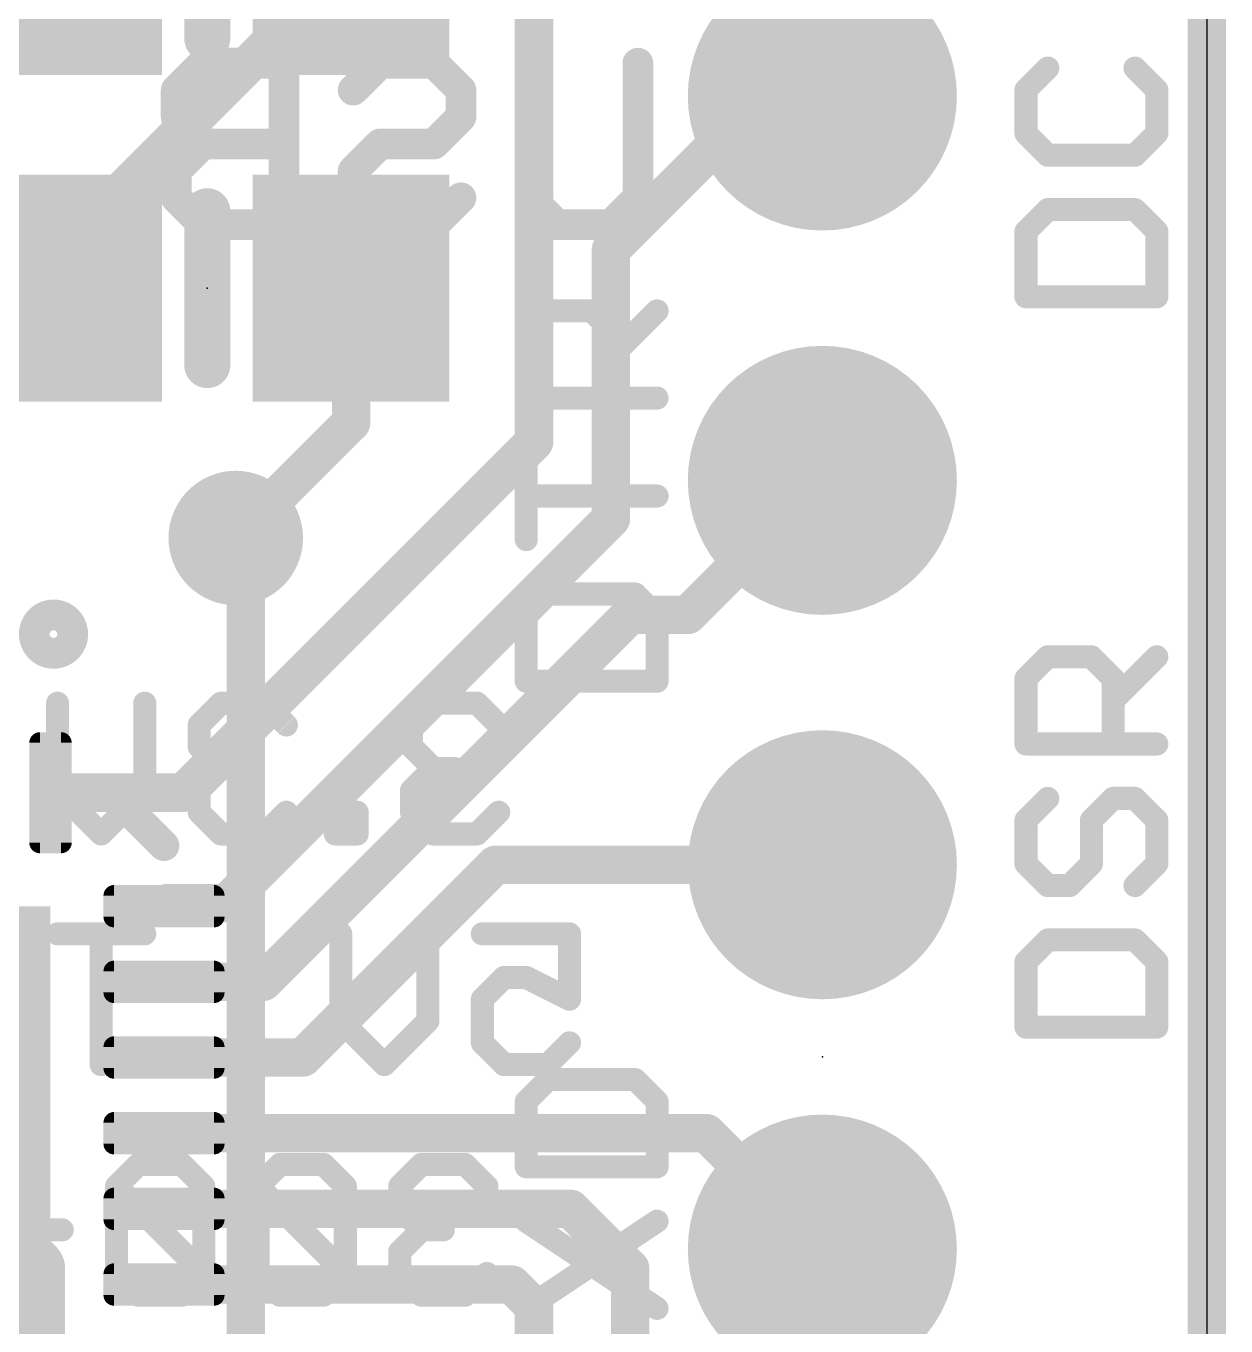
# Model space of a CAD drawing. Extents: x -0.1 to 17.9, y -0.1 to 29.2.
# Drawn here: x 9.98 to 17.91, y 12.19 to 20.78 of the extents above; entities that cross this region are included whole.
import ezdxf

# ---------------------------------------------------------------- set-up
doc = ezdxf.new("R2010")
doc.units = 0
for name, color, linetype in [('1', 12, 'CONTINUOUS'), ('16', 132, 'CONTINUOUS'), ('17', 110, 'CONTINUOUS'), ('18', 110, 'CONTINUOUS'), ('20', 53, 'CONTINUOUS'), ('21', 40, 'CONTINUOUS'), ('22', 253, 'CONTINUOUS'), ('23', 53, 'CONTINUOUS')]:
    doc.layers.add(name, color=color, linetype=linetype)

# ---------------------------------------------------------------- blocks, each defined once
blk = doc.blocks.new('RECT')
blk.add_solid([(-0.5, -0.5), (0.5, -0.5), (-0.5, 0.5), (0.5, 0.5)])
blk = doc.blocks.new('ROUNDP')
at = {"const_width": 0.5}
blk.add_lwpolyline([(0, -0.25, 1), (0, 0.25, 1), (0, -0.25)], format="xyb", dxfattribs=at)
blk = doc.blocks.new('RECT128000X44800R50')
at = {"const_width": 0.07}
blk.add_lwpolyline([(0.365, -0.07), (0.365, 0.07, 0.4142), (0.33, 0.105), (-0.33, 0.105, 0.4142), (-0.365, 0.07), (-0.365, -0.07, 0.4142), (-0.33, -0.105), (0.33, -0.105, 0.4142)], format="xyb", close=True, dxfattribs=at)
blk.add_solid([(-0.3475, -0.0875), (0.3475, -0.0875), (-0.3475, 0.0875), (0.3475, 0.0875)])
blk = doc.blocks.new('ROUNDV')
at = {"const_width": 0.5}
blk.add_lwpolyline([(0, -0.25, 1), (0, 0.25, 1), (0, -0.25)], format="xyb", dxfattribs=at)

msp = doc.modelspace()

# ---------------------------------------------------------------- linework, layer by layer
at = {"layer": '1', "const_width": 0.254}
for points in [[(17.78, 0), (17.78, 27.94)], [(13.335, 18.034), (13.335, 21.463)], [(10.226, 19.309), (12.126, 21.209)], [(13.843, 19.304), (14.859, 20.32)], [(14.859, 20.32), (15.24, 20.32)], [(10.226, 19.05), (10.226, 19.309)], [(13.843, 17.526), (13.843, 19.304)], [(12.126, 19.05), (12.126, 18.161)], [(12.126, 18.161), (11.364, 17.399)], [(11.017, 15.716), (13.335, 18.034)], [(14.351, 16.891), (15.24, 17.78)], [(11.303, 14.986), (13.843, 17.526)], [(11.545, 14.466), (13.97, 16.891)], [(13.97, 16.891), (14.351, 16.891)], [(11.017, 15.716), (10.14, 15.716)], [(11.807, 13.966), (13.081, 15.24)], [(13.081, 15.24), (15.24, 15.24)], [(10.91, 14.986), (10.89, 14.966)], [(11.303, 14.986), (10.91, 14.986)], [(10.89, 14.466), (11.545, 14.466)], [(10.89, 13.966), (11.807, 13.966)], [(10.89, 13.466), (14.474, 13.466)], [(14.474, 13.466), (15.24, 12.7)], [(10.89, 12.966), (13.577, 12.966)], [(13.577, 12.966), (13.97, 12.573)], [(13.97, 12.573), (13.97, 12.065)], [(10.89, 12.466), (13.188, 12.466)], [(13.188, 12.466), (13.335, 12.319)], [(13.335, 12.319), (13.335, 11.811)], [(13.97, 12.065), (15.24, 10.795)]]:
    msp.add_lwpolyline(points, dxfattribs=at)
at = {"layer": '1', "const_width": 0.127}
for points in [[(14.859, 20.3835, 1), (14.859, 20.2565)], [(14.9039, 20.2751, 1), (14.8141, 20.3649)], [(15.24, 20.2565, 1), (15.24, 20.3835)], [(10.2895, 19.309, 1), (10.1625, 19.309)], [(10.1811, 19.3539, 1), (10.2709, 19.2641)], [(13.9065, 19.304, 1), (13.7795, 19.304)], [(13.7981, 19.3489, 1), (13.8879, 19.2591)], [(12.1895, 19.05, 1), (12.0625, 19.05)], [(10.1625, 19.05, 1), (10.2895, 19.05)], [(12.0625, 18.161, 1), (12.1895, 18.161)], [(12.1709, 18.1161, 1), (12.0811, 18.2059)], [(13.3799, 17.9891, 1), (13.2901, 18.0789)], [(13.2715, 18.034, 1), (13.3985, 18.034)], [(15.2849, 17.7351, 1), (15.1951, 17.8249)], [(13.8879, 17.4811, 1), (13.7981, 17.5709)], [(13.7795, 17.526, 1), (13.9065, 17.526)], [(11.3191, 17.4439, 1), (11.4089, 17.3541)], [(13.97, 16.9545, 1), (13.97, 16.8275)], [(14.0149, 16.8461, 1), (13.9251, 16.9359)], [(14.351, 16.8275, 1), (14.351, 16.9545)], [(14.3061, 16.9359, 1), (14.3959, 16.8461)], [(10.14, 15.7795, 1), (10.14, 15.6525)], [(10.9721, 15.7609, 1), (11.0619, 15.6711)], [(11.017, 15.6525, 1), (11.017, 15.7795)], [(13.081, 15.3035, 1), (13.081, 15.1765)], [(13.1259, 15.1951, 1), (13.0361, 15.2849)], [(15.24, 15.1765, 1), (15.24, 15.3035)], [(10.8451, 15.0109, 1), (10.9349, 14.9211)], [(10.91, 15.0495, 1), (10.91, 14.9225)], [(10.9549, 14.9411, 1), (10.8651, 15.0309)], [(11.2581, 15.0309, 1), (11.3479, 14.9411)], [(11.303, 14.9225, 1), (11.303, 15.0495)], [(10.89, 14.5295, 1), (10.89, 14.4025)], [(11.5001, 14.5109, 1), (11.5899, 14.4211)], [(11.545, 14.4025, 1), (11.545, 14.5295)], [(10.89, 14.0295, 1), (10.89, 13.9025)], [(11.807, 13.9025, 1), (11.807, 14.0295)], [(11.7621, 14.0109, 1), (11.8519, 13.9211)], [(10.89, 13.5295, 1), (10.89, 13.4025)], [(14.5189, 13.5109, 1), (14.4291, 13.4211)], [(14.474, 13.4025, 1), (14.474, 13.5295)], [(10.89, 13.0295, 1), (10.89, 12.9025)], [(13.6219, 13.0109, 1), (13.5321, 12.9211)], [(13.577, 12.9025, 1), (13.577, 13.0295)], [(15.1951, 12.6551, 1), (15.2849, 12.7449)], [(14.0335, 12.573, 1), (13.9065, 12.573)], [(13.9251, 12.5281, 1), (14.0149, 12.6179)], [(10.89, 12.5295, 1), (10.89, 12.4025)], [(13.2329, 12.5109, 1), (13.1431, 12.4211)], [(13.188, 12.4025, 1), (13.188, 12.5295)], [(13.3985, 12.319, 1), (13.2715, 12.319)], [(13.2901, 12.2741, 1), (13.3799, 12.3639)]]:
    msp.add_lwpolyline(points, format="xyb", dxfattribs=at)
at = {"layer": '16'}
for points, const_width in [([(17.78, 0), (17.78, 27.94)], 0.254), ([(11.364, 17.399), (11.43, 17.333)], 0.254), ([(11.43, 17.333), (11.43, 10.033)], 0.254), ([(10.033, 12.573), (7.62, 14.986)], 0.4064), ([(15.24, 12.319), (15.24, 12.7)], 0.254), ([(10.033, 11.684), (10.033, 12.573)], 0.4064), ([(13.843, 10.922), (15.24, 12.319)], 0.254)]:
    msp.add_lwpolyline(points, dxfattribs=dict(at, const_width=const_width))
for points, const_width in [([(11.4089, 17.4439, 1), (11.3191, 17.3541)], 0.127), ([(11.4935, 17.333, 1), (11.3665, 17.333)], 0.127), ([(11.3851, 17.2881, 1), (11.4749, 17.3779)], 0.127), ([(15.3035, 12.7, 1), (15.1765, 12.7)], 0.127), ([(10.1346, 12.573, 1), (9.9314, 12.573)], 0.2032), ([(9.9612, 12.5012, 1), (10.1048, 12.6448)], 0.2032), ([(15.1765, 12.319, 1), (15.3035, 12.319)], 0.127), ([(15.2849, 12.2741, 1), (15.1951, 12.3639)], 0.127)]:
    msp.add_lwpolyline(points, format="xyb", dxfattribs=dict(at, const_width=const_width))
at = {"layer": '20'}
msp.add_line((17.78, 26.035), (17.78, 0), dxfattribs=at)
at = {"layer": '21'}
for points, const_width in [([(11.176, 21.717), (11.176, 20.701)], 0.3048), ([(16.7295, 20.5047), (16.5855, 20.3606)], 0.1524), ([(17.4498, 20.3606), (17.3057, 20.5047)], 0.1524), ([(16.5855, 20.3606), (16.5855, 20.0725)], 0.1524), ([(17.4498, 20.0725), (17.4498, 20.3606)], 0.1524), ([(16.5855, 20.0725), (16.7295, 19.9284)], 0.1524), ([(17.3057, 19.9284), (17.4498, 20.0725)], 0.1524), ([(16.7295, 19.9284), (17.3057, 19.9284)], 0.1524), ([(11.176, 18.542), (11.176, 19.558)], 0.3048), ([(16.7295, 19.5691), (16.5855, 19.4251)], 0.1524), ([(17.3057, 19.5691), (16.7295, 19.5691)], 0.1524), ([(17.4498, 19.4251), (17.3057, 19.5691)], 0.1524), ([(16.5855, 19.4251), (16.5855, 18.9929)], 0.1524), ([(17.4498, 18.9929), (17.4498, 19.4251)], 0.1524), ([(16.5855, 18.9929), (17.4498, 18.9929)], 0.1524), ([(13.2835, 18.7561), (13.4275, 18.9002)], 0.1524), ([(13.4275, 18.9002), (13.7156, 18.9002)], 0.1524), ([(13.7156, 18.9002), (13.8597, 18.7561)], 0.1524), ([(13.8597, 18.6121), (14.1478, 18.9002)], 0.1524), ([(13.2835, 18.324), (13.2835, 18.7561)], 0.1524), ([(13.8597, 18.7561), (13.8597, 18.324)], 0.1524), ([(14.1478, 18.324), (13.2835, 18.324)], 0.1524), ([(13.2835, 17.3884), (13.2835, 17.9647)], 0.1524), ([(14.1478, 17.6766), (13.2835, 17.6766)], 0.1524), ([(13.4275, 17.0291), (13.2835, 16.8851)], 0.1524), ([(14.0037, 17.0291), (13.4275, 17.0291)], 0.1524), ([(14.1478, 16.8851), (14.0037, 17.0291)], 0.1524), ([(13.2835, 16.8851), (13.2835, 16.4529)], 0.1524), ([(14.1478, 16.4529), (14.1478, 16.8851)], 0.1524), ([(16.5855, 16.4701), (16.7295, 16.6142)], 0.1524), ([(16.7295, 16.6142), (17.0176, 16.6142)], 0.1524), ([(17.0176, 16.6142), (17.1617, 16.4701)], 0.1524), ([(17.1617, 16.3261), (17.4498, 16.6142)], 0.1524), ([(13.2835, 16.4529), (14.1478, 16.4529)], 0.1524), ([(16.5855, 16.038), (16.5855, 16.4701)], 0.1524), ([(17.1617, 16.4701), (17.1617, 16.038)], 0.1524), ([(17.4498, 16.038), (16.5855, 16.038)], 0.1524), ([(10.89, 15.366), (10.54, 15.716)], 0.2032), ([(16.7295, 15.6787), (16.5855, 15.5346)], 0.1524), ([(17.0176, 15.5346), (17.1617, 15.6787)], 0.1524), ([(17.1617, 15.6787), (17.3057, 15.6787)], 0.1524), ([(17.3057, 15.6787), (17.4498, 15.5346)], 0.1524), ([(16.5855, 15.5346), (16.5855, 15.2465)], 0.1524), ([(17.0176, 15.2465), (17.0176, 15.5346)], 0.1524), ([(17.4498, 15.5346), (17.4498, 15.2465)], 0.1524), ([(16.5855, 15.2465), (16.7295, 15.1024)], 0.1524), ([(16.8736, 15.1024), (17.0176, 15.2465)], 0.1524), ([(17.4498, 15.2465), (17.3057, 15.1024)], 0.1524), ([(16.7295, 15.1024), (16.8736, 15.1024)], 0.1524), ([(16.7295, 14.7431), (16.5855, 14.5991)], 0.1524), ([(17.3057, 14.7431), (16.7295, 14.7431)], 0.1524), ([(17.4498, 14.5991), (17.3057, 14.7431)], 0.1524), ([(16.5855, 14.5991), (16.5855, 14.1669)], 0.1524), ([(17.4498, 14.1669), (17.4498, 14.5991)], 0.1524), ([(16.5855, 14.1669), (17.4498, 14.1669)], 0.1524), ([(13.4275, 13.8202), (13.2835, 13.6761)], 0.1524), ([(14.0037, 13.8202), (13.4275, 13.8202)], 0.1524), ([(14.1478, 13.6761), (14.0037, 13.8202)], 0.1524), ([(13.2835, 13.6761), (13.2835, 13.244)], 0.1524), ([(14.1478, 13.244), (14.1478, 13.6761)], 0.1524), ([(13.2835, 13.244), (14.1478, 13.244)], 0.1524), ([(13.2835, 12.3084), (14.1478, 12.8847)], 0.1524), ([(13.2835, 12.8847), (14.1478, 12.3084)], 0.1524)]:
    msp.add_lwpolyline(points, dxfattribs=dict(at, const_width=const_width))
for points, const_width in [([(11.0998, 20.701, 1), (11.2522, 20.701)], 0.1524), ([(16.7565, 20.4777, 1), (16.7026, 20.5316)], 0.0762), ([(17.3327, 20.5316, 1), (17.2788, 20.4777)], 0.0762), ([(16.5585, 20.3876, 1), (16.6124, 20.3337)], 0.0762), ([(16.6236, 20.3606, 1), (16.5474, 20.3606)], 0.0762), ([(17.4879, 20.3606, 1), (17.4117, 20.3606)], 0.0762), ([(17.4229, 20.3337, 1), (17.4767, 20.3876)], 0.0762), ([(16.6124, 20.0994, 1), (16.5585, 20.0456)], 0.0762), ([(16.5474, 20.0725, 1), (16.6236, 20.0725)], 0.0762), ([(17.4117, 20.0725, 1), (17.4879, 20.0725)], 0.0762), ([(17.4767, 20.0456, 1), (17.4229, 20.0994)], 0.0762), ([(16.7295, 19.9665, 1), (16.7295, 19.8903)], 0.0762), ([(16.7026, 19.9015, 1), (16.7565, 19.9554)], 0.0762), ([(17.2788, 19.9554, 1), (17.3327, 19.9015)], 0.0762), ([(17.3057, 19.8903, 1), (17.3057, 19.9665)], 0.0762), ([(11.2522, 19.558, 1), (11.0998, 19.558)], 0.1524), ([(16.7295, 19.6072, 1), (16.7295, 19.531)], 0.0762), ([(16.7565, 19.5422, 1), (16.7026, 19.5961)], 0.0762), ([(17.3327, 19.5961, 1), (17.2788, 19.5422)], 0.0762), ([(17.3057, 19.531, 1), (17.3057, 19.6072)], 0.0762), ([(16.6236, 19.4251, 1), (16.5474, 19.4251)], 0.0762), ([(17.4879, 19.4251, 1), (17.4117, 19.4251)], 0.0762), ([(16.5585, 19.452, 1), (16.6124, 19.3981)], 0.0762), ([(17.4229, 19.3981, 1), (17.4767, 19.452)], 0.0762), ([(16.5855, 19.031, 1), (16.5855, 18.9548)], 0.0762), ([(16.5474, 18.9929, 1), (16.6236, 18.9929)], 0.0762), ([(17.4117, 18.9929, 1), (17.4879, 18.9929)], 0.0762), ([(17.4498, 18.9548, 1), (17.4498, 19.031)], 0.0762), ([(13.4275, 18.9383, 1), (13.4275, 18.8621)], 0.0762), ([(13.4545, 18.8732, 1), (13.4006, 18.9271)], 0.0762), ([(13.7426, 18.9271, 1), (13.6887, 18.8732)], 0.0762), ([(13.7156, 18.8621, 1), (13.7156, 18.9383)], 0.0762), ([(14.1747, 18.8732, 1), (14.1209, 18.9271)], 0.0762), ([(13.2565, 18.7831, 1), (13.3104, 18.7292)], 0.0762), ([(13.3216, 18.7561, 1), (13.2454, 18.7561)], 0.0762), ([(13.8978, 18.7561, 1), (13.8216, 18.7561)], 0.0762), ([(13.8327, 18.7292, 1), (13.8866, 18.7831)], 0.0762), ([(13.8327, 18.639, 1), (13.8866, 18.5851)], 0.0762), ([(11.0998, 18.542, 1), (11.2522, 18.542)], 0.1524), ([(13.2835, 18.3621, 1), (13.2835, 18.2859)], 0.0762), ([(14.1478, 18.2859, 1), (14.1478, 18.3621)], 0.0762), ([(13.2454, 18.324, 1), (13.3216, 18.324)], 0.0762), ([(13.8216, 18.324, 1), (13.8978, 18.324)], 0.0762), ([(13.3216, 17.9647, 1), (13.2454, 17.9647)], 0.0762), ([(13.2835, 17.7147, 1), (13.2835, 17.6385)], 0.0762), ([(14.1478, 17.6385, 1), (14.1478, 17.7147)], 0.0762), ([(13.2454, 17.3884, 1), (13.3216, 17.3884)], 0.0762), ([(13.4275, 17.0672, 1), (13.4275, 16.991)], 0.0762), ([(13.4545, 17.0022, 1), (13.4006, 17.0561)], 0.0762), ([(14.0307, 17.0561, 1), (13.9768, 17.0022)], 0.0762), ([(14.0037, 16.991, 1), (14.0037, 17.0672)], 0.0762), ([(10.16, 16.637, 1), (10.16, 16.891, 1), (10.16, 16.637)], 0.2032), ([(13.2565, 16.912, 1), (13.3104, 16.8581)], 0.0762), ([(13.3216, 16.8851, 1), (13.2454, 16.8851)], 0.0762), ([(14.1859, 16.8851, 1), (14.1097, 16.8851)], 0.0762), ([(14.1209, 16.8581, 1), (14.1747, 16.912)], 0.0762), ([(16.7295, 16.6523, 1), (16.7295, 16.5761)], 0.0762), ([(16.7565, 16.5872, 1), (16.7026, 16.6411)], 0.0762), ([(17.0446, 16.6411, 1), (16.9907, 16.5872)], 0.0762), ([(17.0176, 16.5761, 1), (17.0176, 16.6523)], 0.0762), ([(17.4767, 16.5872, 1), (17.4229, 16.6411)], 0.0762), ([(13.2835, 16.491, 1), (13.2835, 16.4148)], 0.0762), ([(14.1478, 16.4148, 1), (14.1478, 16.491)], 0.0762), ([(16.5585, 16.4971, 1), (16.6124, 16.4432)], 0.0762), ([(16.6236, 16.4701, 1), (16.5474, 16.4701)], 0.0762), ([(17.1998, 16.4701, 1), (17.1236, 16.4701)], 0.0762), ([(17.1347, 16.4432, 1), (17.1886, 16.4971)], 0.0762), ([(13.2454, 16.4529, 1), (13.3216, 16.4529)], 0.0762), ([(14.1097, 16.4529, 1), (14.1859, 16.4529)], 0.0762), ([(17.1347, 16.353, 1), (17.1886, 16.2991)], 0.0762), ([(16.5855, 16.0761, 1), (16.5855, 15.9999)], 0.0762), ([(16.5474, 16.038, 1), (16.6236, 16.038)], 0.0762), ([(17.1236, 16.038, 1), (17.1998, 16.038)], 0.0762), ([(17.4498, 15.9999, 1), (17.4498, 16.0761)], 0.0762), ([(10.5759, 15.7519, 1), (10.5041, 15.6801)], 0.1016), ([(16.7565, 15.6517, 1), (16.7026, 15.7056)], 0.0762), ([(17.1617, 15.7168, 1), (17.1617, 15.6406)], 0.0762), ([(17.1886, 15.6517, 1), (17.1347, 15.7056)], 0.0762), ([(17.3327, 15.7056, 1), (17.2788, 15.6517)], 0.0762), ([(17.3057, 15.6406, 1), (17.3057, 15.7168)], 0.0762), ([(16.5585, 15.5616, 1), (16.6124, 15.5077)], 0.0762), ([(16.6236, 15.5346, 1), (16.5474, 15.5346)], 0.0762), ([(17.0557, 15.5346, 1), (16.9795, 15.5346)], 0.0762), ([(16.9907, 15.5616, 1), (17.0446, 15.5077)], 0.0762), ([(17.4879, 15.5346, 1), (17.4117, 15.5346)], 0.0762), ([(17.4229, 15.5077, 1), (17.4767, 15.5616)], 0.0762), ([(10.8541, 15.3301, 1), (10.9259, 15.4019)], 0.1016), ([(16.6124, 15.2734, 1), (16.5585, 15.2196)], 0.0762), ([(17.0446, 15.2196, 1), (16.9907, 15.2734)], 0.0762), ([(17.4767, 15.2196, 1), (17.4229, 15.2734)], 0.0762), ([(16.5474, 15.2465, 1), (16.6236, 15.2465)], 0.0762), ([(16.9795, 15.2465, 1), (17.0557, 15.2465)], 0.0762), ([(17.4117, 15.2465, 1), (17.4879, 15.2465)], 0.0762), ([(16.7295, 15.1405, 1), (16.7295, 15.0643)], 0.0762), ([(16.7026, 15.0755, 1), (16.7565, 15.1294)], 0.0762), ([(16.8466, 15.1294, 1), (16.9005, 15.0755)], 0.0762), ([(16.8736, 15.0643, 1), (16.8736, 15.1405)], 0.0762), ([(17.2788, 15.1294, 1), (17.3327, 15.0755)], 0.0762), ([(16.7295, 14.7812, 1), (16.7295, 14.705)], 0.0762), ([(16.7565, 14.7162, 1), (16.7026, 14.7701)], 0.0762), ([(17.3327, 14.7701, 1), (17.2788, 14.7162)], 0.0762), ([(17.3057, 14.705, 1), (17.3057, 14.7812)], 0.0762), ([(16.5585, 14.626, 1), (16.6124, 14.5721)], 0.0762), ([(16.6236, 14.5991, 1), (16.5474, 14.5991)], 0.0762), ([(17.4879, 14.5991, 1), (17.4117, 14.5991)], 0.0762), ([(17.4229, 14.5721, 1), (17.4767, 14.626)], 0.0762), ([(16.5855, 14.205, 1), (16.5855, 14.1288)], 0.0762), ([(16.5474, 14.1669, 1), (16.6236, 14.1669)], 0.0762), ([(17.4117, 14.1669, 1), (17.4879, 14.1669)], 0.0762), ([(17.4498, 14.1288, 1), (17.4498, 14.205)], 0.0762), ([(13.4275, 13.8583, 1), (13.4275, 13.7821)], 0.0762), ([(13.4545, 13.7932, 1), (13.4006, 13.8471)], 0.0762), ([(14.0307, 13.8471, 1), (13.9768, 13.7932)], 0.0762), ([(14.0037, 13.7821, 1), (14.0037, 13.8583)], 0.0762), ([(13.3216, 13.6761, 1), (13.2454, 13.6761)], 0.0762), ([(14.1859, 13.6761, 1), (14.1097, 13.6761)], 0.0762), ([(13.2565, 13.7031, 1), (13.3104, 13.6492)], 0.0762), ([(14.1209, 13.6492, 1), (14.1747, 13.7031)], 0.0762), ([(13.2835, 13.2821, 1), (13.2835, 13.2059)], 0.0762), ([(14.1478, 13.2059, 1), (14.1478, 13.2821)], 0.0762), ([(13.2454, 13.244, 1), (13.3216, 13.244)], 0.0762), ([(14.1097, 13.244, 1), (14.1859, 13.244)], 0.0762), ([(13.3046, 12.9164, 1), (13.2623, 12.853)], 0.0762), ([(14.1689, 12.853, 1), (14.1267, 12.9164)], 0.0762), ([(13.2623, 12.3401, 1), (13.3046, 12.2767)], 0.0762), ([(14.1267, 12.2767, 1), (14.1689, 12.3401)], 0.0762)]:
    msp.add_lwpolyline(points, format="xyb", dxfattribs=dict(at, const_width=const_width))
at = {"layer": '22'}
for points, const_width in [([(11.1485, 20.5368), (10.9705, 20.3589)], 0.2032), ([(11.6824, 20.5368), (11.1485, 20.5368)], 0.2032), ([(11.6824, 19.4691), (11.6824, 20.5368)], 0.2032), ([(12.1399, 20.3589), (12.3179, 20.5368)], 0.2032), ([(12.3179, 20.5368), (12.6738, 20.5368)], 0.2032), ([(12.6738, 20.5368), (12.8518, 20.3589)], 0.2032), ([(13.3093, 19.6471), (13.3093, 20.5368)], 0.2032), ([(14.0211, 20.5368), (14.0211, 19.6471)], 0.2032), ([(10.9705, 20.3589), (10.9705, 20.1809)], 0.2032), ([(12.8518, 20.3589), (12.8518, 20.1809)], 0.2032), ([(10.9705, 20.1809), (11.1485, 20.003)], 0.2032), ([(12.8518, 20.1809), (12.6738, 20.003)], 0.2032), ([(11.1485, 20.003), (10.9705, 19.825)], 0.2032), ([(11.6824, 20.003), (11.1485, 20.003)], 0.2032), ([(12.3179, 20.003), (12.1399, 19.825)], 0.2032), ([(12.6738, 20.003), (12.3179, 20.003)], 0.2032), ([(10.9705, 19.825), (10.9705, 19.6471)], 0.2032), ([(12.1399, 19.825), (12.1399, 19.6471)], 0.2032), ([(10.9705, 19.6471), (11.1485, 19.4691)], 0.2032), ([(12.1399, 19.6471), (12.3179, 19.4691)], 0.2032), ([(12.6738, 19.4691), (12.8518, 19.6471)], 0.2032), ([(13.4873, 19.4691), (13.3093, 19.6471)], 0.2032), ([(14.0211, 19.6471), (13.8432, 19.4691)], 0.2032), ([(11.1485, 19.4691), (11.6824, 19.4691)], 0.2032), ([(12.3179, 19.4691), (12.6738, 19.4691)], 0.2032), ([(13.8432, 19.4691), (13.4873, 19.4691)], 0.2032), ([(10.1866, 15.7313), (10.1866, 16.3075)], 0.1524), ([(10.7628, 16.3075), (10.7628, 15.7313)], 0.1524), ([(11.2662, 16.3075), (11.1221, 16.1635)], 0.1524), ([(11.5543, 16.3075), (11.2662, 16.3075)], 0.1524), ([(11.6983, 16.1635), (11.5543, 16.3075)], 0.1524), ([(12.6694, 16.3075), (12.5254, 16.1635)], 0.1524), ([(12.9575, 16.3075), (12.6694, 16.3075)], 0.1524), ([(13.1016, 16.1635), (12.9575, 16.3075)], 0.1524), ([(11.1221, 16.1635), (11.1221, 16.0194)], 0.1524), ([(12.5254, 16.1635), (12.5254, 16.0194)], 0.1524), ([(11.1221, 16.0194), (11.2662, 15.8754)], 0.1524), ([(12.5254, 16.0194), (12.6694, 15.8754)], 0.1524), ([(11.2662, 15.8754), (11.1221, 15.7313)], 0.1524), ([(11.2662, 15.8754), (11.4102, 15.8754)], 0.1524), ([(12.6694, 15.8754), (12.5254, 15.7313)], 0.1524), ([(12.6694, 15.8754), (12.8135, 15.8754)], 0.1524), ([(10.4747, 15.4432), (10.1866, 15.7313)], 0.1524), ([(10.7628, 15.7313), (10.4747, 15.4432)], 0.1524), ([(11.1221, 15.7313), (11.1221, 15.5873)], 0.1524), ([(12.5254, 15.7313), (12.5254, 15.5873)], 0.1524), ([(11.1221, 15.5873), (11.2662, 15.4432)], 0.1524), ([(11.5543, 15.4432), (11.6983, 15.5873)], 0.1524), ([(12.1661, 15.5873), (12.022, 15.5873)], 0.1524), ([(12.022, 15.5873), (12.022, 15.4432)], 0.1524), ([(12.1661, 15.4432), (12.1661, 15.5873)], 0.1524), ([(12.5254, 15.5873), (12.6694, 15.4432)], 0.1524), ([(12.9575, 15.4432), (13.1016, 15.5873)], 0.1524), ([(11.2662, 15.4432), (11.5543, 15.4432)], 0.1524), ([(12.022, 15.4432), (12.1661, 15.4432)], 0.1524), ([(12.6694, 15.4432), (12.9575, 15.4432)], 0.1524), ([(10.7628, 14.7835), (10.1866, 14.7835)], 0.1524), ([(10.4747, 13.9192), (10.4747, 14.7835)], 0.1524), ([(12.0576, 14.2073), (12.0576, 14.7835)], 0.1524), ([(12.6338, 14.7835), (12.6338, 14.2073)], 0.1524), ([(12.9931, 14.7835), (13.5694, 14.7835)], 0.1524), ([(13.5694, 14.7835), (13.5694, 14.3514)], 0.1524), ([(13.1372, 14.4954), (12.9931, 14.3514)], 0.1524), ([(13.2812, 14.4954), (13.1372, 14.4954)], 0.1524), ([(13.5694, 14.3514), (13.2812, 14.4954)], 0.1524), ([(12.9931, 14.3514), (12.9931, 14.0633)], 0.1524), ([(12.3457, 13.9192), (12.0576, 14.2073)], 0.1524), ([(12.6338, 14.2073), (12.3457, 13.9192)], 0.1524), ([(12.9931, 14.0633), (13.1372, 13.9192)], 0.1524), ([(13.4253, 13.9192), (13.5694, 14.0633)], 0.1524), ([(13.1372, 13.9192), (13.4253, 13.9192)], 0.1524), ([(10.7204, 13.2595), (10.5764, 13.1155)], 0.1524), ([(11.0085, 13.2595), (10.7204, 13.2595)], 0.1524), ([(11.1526, 13.1155), (11.0085, 13.2595)], 0.1524), ([(11.656, 13.2595), (11.5119, 13.1155)], 0.1524), ([(11.9441, 13.2595), (11.656, 13.2595)], 0.1524), ([(12.0881, 13.1155), (11.9441, 13.2595)], 0.1524), ([(12.5915, 13.2595), (12.4474, 13.1155)], 0.1524), ([(12.8796, 13.2595), (12.5915, 13.2595)], 0.1524), ([(13.0236, 13.1155), (12.8796, 13.2595)], 0.1524), ([(10.5764, 13.1155), (10.5764, 12.5393)], 0.1524), ([(11.1526, 12.5393), (10.5764, 13.1155)], 0.1524), ([(11.1526, 12.5393), (11.1526, 13.1155)], 0.1524), ([(11.5119, 13.1155), (11.5119, 12.5393)], 0.1524), ([(12.0881, 12.5393), (11.5119, 13.1155)], 0.1524), ([(12.0881, 12.5393), (12.0881, 13.1155)], 0.1524), ([(12.4474, 13.1155), (12.4474, 12.9714)], 0.1524), ([(12.4474, 12.9714), (12.5915, 12.8274)], 0.1524), ([(10.2171, 12.8274), (9.6409, 12.8274)], 0.1524), ([(12.5915, 12.8274), (12.4474, 12.6833)], 0.1524), ([(12.5915, 12.8274), (12.7355, 12.8274)], 0.1524), ([(12.4474, 12.6833), (12.4474, 12.5393)], 0.1524), ([(10.5764, 12.5393), (10.7204, 12.3952)], 0.1524), ([(11.0085, 12.3952), (11.1526, 12.5393)], 0.1524), ([(11.5119, 12.5393), (11.656, 12.3952)], 0.1524), ([(11.9441, 12.3952), (12.0881, 12.5393)], 0.1524), ([(12.4474, 12.5393), (12.5915, 12.3952)], 0.1524), ([(12.8796, 12.3952), (13.0236, 12.5393)], 0.1524), ([(10.7204, 12.3952), (11.0085, 12.3952)], 0.1524), ([(11.656, 12.3952), (11.9441, 12.3952)], 0.1524), ([(12.5915, 12.3952), (12.8796, 12.3952)], 0.1524)]:
    msp.add_lwpolyline(points, dxfattribs=dict(at, const_width=const_width))
for points, const_width in [([(11.1485, 20.5876, 1), (11.1485, 20.486)], 0.1016), ([(11.1844, 20.5009, 1), (11.1126, 20.5727)], 0.1016), ([(11.7332, 20.5368, 1), (11.6316, 20.5368)], 0.1016), ([(11.6824, 20.486, 1), (11.6824, 20.5876)], 0.1016), ([(12.3179, 20.5876, 1), (12.3179, 20.486)], 0.1016), ([(12.3538, 20.5009, 1), (12.282, 20.5727)], 0.1016), ([(12.7097, 20.5727, 1), (12.6379, 20.5009)], 0.1016), ([(12.6738, 20.486, 1), (12.6738, 20.5876)], 0.1016), ([(13.3601, 20.5368, 1), (13.2585, 20.5368)], 0.1016), ([(14.0719, 20.5368, 1), (13.9703, 20.5368)], 0.1016), ([(11.0213, 20.3589, 1), (10.9197, 20.3589)], 0.1016), ([(10.9346, 20.3948, 1), (11.0065, 20.3229)], 0.1016), ([(12.104, 20.3948, 1), (12.1759, 20.3229)], 0.1016), ([(12.9026, 20.3589, 1), (12.801, 20.3589)], 0.1016), ([(12.8158, 20.3229, 1), (12.8877, 20.3948)], 0.1016), ([(11.0065, 20.2168, 1), (10.9346, 20.145)], 0.1016), ([(12.8877, 20.145, 1), (12.8158, 20.2168)], 0.1016), ([(10.9197, 20.1809, 1), (11.0213, 20.1809)], 0.1016), ([(12.801, 20.1809, 1), (12.9026, 20.1809)], 0.1016), ([(11.1485, 20.0538, 1), (11.1485, 19.9522)], 0.1016), ([(11.1844, 19.967, 1), (11.1126, 20.0389)], 0.1016), ([(11.6824, 19.9522, 1), (11.6824, 20.0538)], 0.1016), ([(12.3179, 20.0538, 1), (12.3179, 19.9522)], 0.1016), ([(12.3538, 19.967, 1), (12.282, 20.0389)], 0.1016), ([(12.6738, 19.9522, 1), (12.6738, 20.0538)], 0.1016), ([(11.1126, 19.967, 1), (11.1844, 20.0389)], 0.1016), ([(12.6379, 20.0389, 1), (12.7097, 19.967)], 0.1016), ([(11.0213, 19.825, 1), (10.9197, 19.825)], 0.1016), ([(10.9346, 19.8609, 1), (11.0065, 19.7891)], 0.1016), ([(12.1907, 19.825, 1), (12.0891, 19.825)], 0.1016), ([(12.104, 19.8609, 1), (12.1759, 19.7891)], 0.1016), ([(11.0065, 19.683, 1), (10.9346, 19.6111)], 0.1016), ([(10.9197, 19.6471, 1), (11.0213, 19.6471)], 0.1016), ([(12.1759, 19.683, 1), (12.104, 19.6111)], 0.1016), ([(12.0891, 19.6471, 1), (12.1907, 19.6471)], 0.1016), ([(12.8877, 19.6111, 1), (12.8158, 19.683)], 0.1016), ([(13.3453, 19.683, 1), (13.2734, 19.6111)], 0.1016), ([(13.2585, 19.6471, 1), (13.3601, 19.6471)], 0.1016), ([(13.9703, 19.6471, 1), (14.0719, 19.6471)], 0.1016), ([(14.0571, 19.6111, 1), (13.9852, 19.683)], 0.1016), ([(11.1485, 19.5199, 1), (11.1485, 19.4183)], 0.1016), ([(11.1126, 19.4332, 1), (11.1844, 19.505)], 0.1016), ([(11.6316, 19.4691, 1), (11.7332, 19.4691)], 0.1016), ([(11.6824, 19.4183, 1), (11.6824, 19.5199)], 0.1016), ([(12.3179, 19.5199, 1), (12.3179, 19.4183)], 0.1016), ([(12.282, 19.4332, 1), (12.3538, 19.505)], 0.1016), ([(12.6379, 19.505, 1), (12.7097, 19.4332)], 0.1016), ([(12.6738, 19.4183, 1), (12.6738, 19.5199)], 0.1016), ([(13.4873, 19.5199, 1), (13.4873, 19.4183)], 0.1016), ([(13.4514, 19.4332, 1), (13.5232, 19.505)], 0.1016), ([(13.8073, 19.505, 1), (13.8791, 19.4332)], 0.1016), ([(13.8432, 19.4183, 1), (13.8432, 19.5199)], 0.1016), ([(10.2247, 16.3075, 1), (10.1485, 16.3075)], 0.0762), ([(10.8009, 16.3075, 1), (10.7247, 16.3075)], 0.0762), ([(11.2662, 16.3456, 1), (11.2662, 16.2694)], 0.0762), ([(11.2931, 16.2806, 1), (11.2392, 16.3345)], 0.0762), ([(11.5812, 16.3345, 1), (11.5273, 16.2806)], 0.0762), ([(11.5543, 16.2694, 1), (11.5543, 16.3456)], 0.0762), ([(12.6694, 16.3456, 1), (12.6694, 16.2694)], 0.0762), ([(12.6964, 16.2806, 1), (12.6425, 16.3345)], 0.0762), ([(12.9845, 16.3345, 1), (12.9306, 16.2806)], 0.0762), ([(12.9575, 16.2694, 1), (12.9575, 16.3456)], 0.0762), ([(11.1602, 16.1635, 1), (11.084, 16.1635)], 0.0762), ([(12.5635, 16.1635, 1), (12.4873, 16.1635)], 0.0762), ([(11.0952, 16.1904, 1), (11.149, 16.1365)], 0.0762), ([(11.6714, 16.1365, 1), (11.7253, 16.1904)], 0.0762), ([(12.4984, 16.1904, 1), (12.5523, 16.1365)], 0.0762), ([(13.0747, 16.1365, 1), (13.1285, 16.1904)], 0.0762), ([(11.149, 16.0464, 1), (11.0952, 15.9925)], 0.0762), ([(12.5523, 16.0464, 1), (12.4984, 15.9925)], 0.0762), ([(11.084, 16.0194, 1), (11.1602, 16.0194)], 0.0762), ([(12.4873, 16.0194, 1), (12.5635, 16.0194)], 0.0762), ([(11.2662, 15.9135, 1), (11.2662, 15.8373)], 0.0762), ([(11.2931, 15.8484, 1), (11.2392, 15.9023)], 0.0762), ([(11.2392, 15.8484, 1), (11.2931, 15.9023)], 0.0762), ([(11.4102, 15.8373, 1), (11.4102, 15.9135)], 0.0762), ([(12.6694, 15.9135, 1), (12.6694, 15.8373)], 0.0762), ([(12.6964, 15.8484, 1), (12.6425, 15.9023)], 0.0762), ([(12.6425, 15.8484, 1), (12.6964, 15.9023)], 0.0762), ([(12.8135, 15.8373, 1), (12.8135, 15.9135)], 0.0762), ([(10.2135, 15.7583, 1), (10.1596, 15.7044)], 0.0762), ([(10.7897, 15.7044, 1), (10.7359, 15.7583)], 0.0762), ([(11.1602, 15.7313, 1), (11.084, 15.7313)], 0.0762), ([(12.5635, 15.7313, 1), (12.4873, 15.7313)], 0.0762), ([(10.1485, 15.7313, 1), (10.2247, 15.7313)], 0.0762), ([(10.7247, 15.7313, 1), (10.8009, 15.7313)], 0.0762), ([(11.0952, 15.7583, 1), (11.149, 15.7044)], 0.0762), ([(12.4984, 15.7583, 1), (12.5523, 15.7044)], 0.0762), ([(11.149, 15.6142, 1), (11.0952, 15.5603)], 0.0762), ([(11.7253, 15.5603, 1), (11.6714, 15.6142)], 0.0762), ([(12.022, 15.6254, 1), (12.022, 15.5492)], 0.0762), ([(12.0601, 15.5873, 1), (11.9839, 15.5873)], 0.0762), ([(12.2042, 15.5873, 1), (12.128, 15.5873)], 0.0762), ([(12.1661, 15.5492, 1), (12.1661, 15.6254)], 0.0762), ([(12.5523, 15.6142, 1), (12.4984, 15.5603)], 0.0762), ([(13.1285, 15.5603, 1), (13.0747, 15.6142)], 0.0762), ([(11.084, 15.5873, 1), (11.1602, 15.5873)], 0.0762), ([(12.4873, 15.5873, 1), (12.5635, 15.5873)], 0.0762), ([(10.4477, 15.4701, 1), (10.5016, 15.4163)], 0.0762), ([(10.4477, 15.4163, 1), (10.5016, 15.4701)], 0.0762), ([(11.2662, 15.4813, 1), (11.2662, 15.4051)], 0.0762), ([(11.2392, 15.4163, 1), (11.2931, 15.4701)], 0.0762), ([(11.5273, 15.4701, 1), (11.5812, 15.4163)], 0.0762), ([(11.5543, 15.4051, 1), (11.5543, 15.4813)], 0.0762), ([(12.022, 15.4813, 1), (12.022, 15.4051)], 0.0762), ([(11.9839, 15.4432, 1), (12.0601, 15.4432)], 0.0762), ([(12.128, 15.4432, 1), (12.2042, 15.4432)], 0.0762), ([(12.1661, 15.4051, 1), (12.1661, 15.4813)], 0.0762), ([(12.6694, 15.4813, 1), (12.6694, 15.4051)], 0.0762), ([(12.6425, 15.4163, 1), (12.6964, 15.4701)], 0.0762), ([(12.9306, 15.4701, 1), (12.9845, 15.4163)], 0.0762), ([(12.9575, 15.4051, 1), (12.9575, 15.4813)], 0.0762), ([(10.1866, 14.8216, 1), (10.1866, 14.7454)], 0.0762), ([(10.5128, 14.7835, 1), (10.4366, 14.7835)], 0.0762), ([(10.7628, 14.7454, 1), (10.7628, 14.8216)], 0.0762), ([(12.0957, 14.7835, 1), (12.0195, 14.7835)], 0.0762), ([(12.6719, 14.7835, 1), (12.5957, 14.7835)], 0.0762), ([(12.9931, 14.8216, 1), (12.9931, 14.7454)], 0.0762), ([(13.6075, 14.7835, 1), (13.5313, 14.7835)], 0.0762), ([(13.5694, 14.7454, 1), (13.5694, 14.8216)], 0.0762), ([(13.1372, 14.5335, 1), (13.1372, 14.4573)], 0.0762), ([(13.1641, 14.4685, 1), (13.1102, 14.5224)], 0.0762), ([(13.2983, 14.5295, 1), (13.2642, 14.4613)], 0.0762), ([(13.2812, 14.4573, 1), (13.2812, 14.5335)], 0.0762), ([(13.0312, 14.3514, 1), (12.955, 14.3514)], 0.0762), ([(12.9662, 14.3783, 1), (13.0201, 14.3244)], 0.0762), ([(13.5313, 14.3514, 1), (13.6075, 14.3514)], 0.0762), ([(13.5523, 14.3173, 1), (13.5864, 14.3854)], 0.0762), ([(12.0846, 14.2343, 1), (12.0307, 14.1804)], 0.0762), ([(12.6608, 14.1804, 1), (12.6069, 14.2343)], 0.0762), ([(12.0195, 14.2073, 1), (12.0957, 14.2073)], 0.0762), ([(12.5957, 14.2073, 1), (12.6719, 14.2073)], 0.0762), ([(13.0201, 14.0902, 1), (12.9662, 14.0363)], 0.0762), ([(12.955, 14.0633, 1), (13.0312, 14.0633)], 0.0762), ([(13.5963, 14.0363, 1), (13.5424, 14.0902)], 0.0762), ([(10.4366, 13.9192, 1), (10.5128, 13.9192)], 0.0762), ([(12.3188, 13.9461, 1), (12.3727, 13.8923)], 0.0762), ([(12.3188, 13.8923, 1), (12.3727, 13.9461)], 0.0762), ([(13.1372, 13.9573, 1), (13.1372, 13.8811)], 0.0762), ([(13.1102, 13.8923, 1), (13.1641, 13.9461)], 0.0762), ([(13.3984, 13.9461, 1), (13.4522, 13.8923)], 0.0762), ([(13.4253, 13.8811, 1), (13.4253, 13.9573)], 0.0762), ([(10.7204, 13.2976, 1), (10.7204, 13.2214)], 0.0762), ([(10.7474, 13.2326, 1), (10.6935, 13.2865)], 0.0762), ([(11.0355, 13.2865, 1), (10.9816, 13.2326)], 0.0762), ([(11.0085, 13.2214, 1), (11.0085, 13.2976)], 0.0762), ([(11.656, 13.2976, 1), (11.656, 13.2214)], 0.0762), ([(11.6829, 13.2326, 1), (11.629, 13.2865)], 0.0762), ([(11.971, 13.2865, 1), (11.9171, 13.2326)], 0.0762), ([(11.9441, 13.2214, 1), (11.9441, 13.2976)], 0.0762), ([(12.5915, 13.2976, 1), (12.5915, 13.2214)], 0.0762), ([(12.6184, 13.2326, 1), (12.5645, 13.2865)], 0.0762), ([(12.9065, 13.2865, 1), (12.8526, 13.2326)], 0.0762), ([(12.8796, 13.2214, 1), (12.8796, 13.2976)], 0.0762), ([(10.6033, 13.1424, 1), (10.5494, 13.0885)], 0.0762), ([(10.5494, 13.1424, 1), (10.6033, 13.0885)], 0.0762), ([(10.6145, 13.1155, 1), (10.5383, 13.1155)], 0.0762), ([(11.1907, 13.1155, 1), (11.1145, 13.1155)], 0.0762), ([(11.1257, 13.0885, 1), (11.1795, 13.1424)], 0.0762), ([(11.55, 13.1155, 1), (11.4738, 13.1155)], 0.0762), ([(11.5388, 13.1424, 1), (11.485, 13.0885)], 0.0762), ([(11.485, 13.1424, 1), (11.5388, 13.0885)], 0.0762), ([(12.1262, 13.1155, 1), (12.05, 13.1155)], 0.0762), ([(12.0612, 13.0885, 1), (12.1151, 13.1424)], 0.0762), ([(12.4855, 13.1155, 1), (12.4093, 13.1155)], 0.0762), ([(12.4205, 13.1424, 1), (12.4744, 13.0885)], 0.0762), ([(12.9967, 13.0885, 1), (13.0506, 13.1424)], 0.0762), ([(12.4744, 12.9984, 1), (12.4205, 12.9445)], 0.0762), ([(12.4093, 12.9714, 1), (12.4855, 12.9714)], 0.0762), ([(10.2171, 12.7893, 1), (10.2171, 12.8655)], 0.0762), ([(12.5915, 12.8655, 1), (12.5915, 12.7893)], 0.0762), ([(12.6184, 12.8004, 1), (12.5645, 12.8543)], 0.0762), ([(12.5645, 12.8004, 1), (12.6184, 12.8543)], 0.0762), ([(12.7355, 12.7893, 1), (12.7355, 12.8655)], 0.0762), ([(12.4855, 12.6833, 1), (12.4093, 12.6833)], 0.0762), ([(12.4205, 12.7103, 1), (12.4744, 12.6564)], 0.0762), ([(10.6033, 12.5662, 1), (10.5494, 12.5123)], 0.0762), ([(10.5383, 12.5393, 1), (10.6145, 12.5393)], 0.0762), ([(11.1145, 12.5393, 1), (11.1907, 12.5393)], 0.0762), ([(11.1795, 12.5123, 1), (11.1257, 12.5662)], 0.0762), ([(11.1257, 12.5123, 1), (11.1795, 12.5662)], 0.0762), ([(11.5388, 12.5662, 1), (11.485, 12.5123)], 0.0762), ([(11.4738, 12.5393, 1), (11.55, 12.5393)], 0.0762), ([(12.05, 12.5393, 1), (12.1262, 12.5393)], 0.0762), ([(12.1151, 12.5123, 1), (12.0612, 12.5662)], 0.0762), ([(12.0612, 12.5123, 1), (12.1151, 12.5662)], 0.0762), ([(12.4744, 12.5662, 1), (12.4205, 12.5123)], 0.0762), ([(12.4093, 12.5393, 1), (12.4855, 12.5393)], 0.0762), ([(13.0506, 12.5123, 1), (12.9967, 12.5662)], 0.0762), ([(10.7204, 12.4333, 1), (10.7204, 12.3571)], 0.0762), ([(10.6935, 12.3683, 1), (10.7474, 12.4221)], 0.0762), ([(10.9816, 12.4221, 1), (11.0355, 12.3683)], 0.0762), ([(11.0085, 12.3571, 1), (11.0085, 12.4333)], 0.0762), ([(11.656, 12.4333, 1), (11.656, 12.3571)], 0.0762), ([(11.629, 12.3683, 1), (11.6829, 12.4221)], 0.0762), ([(11.9171, 12.4221, 1), (11.971, 12.3683)], 0.0762), ([(11.9441, 12.3571, 1), (11.9441, 12.4333)], 0.0762), ([(12.5915, 12.4333, 1), (12.5915, 12.3571)], 0.0762), ([(12.5645, 12.3683, 1), (12.6184, 12.4221)], 0.0762), ([(12.8526, 12.4221, 1), (12.9065, 12.3683)], 0.0762), ([(12.8796, 12.3571, 1), (12.8796, 12.4333)], 0.0762)]:
    msp.add_lwpolyline(points, format="xyb", dxfattribs=dict(at, const_width=const_width))
at = {"layer": '23'}
for p in [(11.176, 19.05), (15.24, 13.97)]:
    msp.add_point(p, dxfattribs=at)

# ---------------------------------------------------------------- block references
at = {"layer": '1', "xscale": 1.3, "yscale": 1.5}
for p in [(10.226, 21.209), (12.126, 21.209)]:
    msp.add_blockref('RECT', p, dxfattribs=at)
at = {"layer": '1'}
for p, xscale, yscale, rotation in [((10.226, 19.05), 1.3, 1.5, 180), ((12.126, 19.05), 1.3, 1.5, 180), ((8.89, 13.716), 2.5, 2.5, 270)]:
    msp.add_blockref('RECT', p, dxfattribs=dict(at, xscale=xscale, yscale=yscale, rotation=rotation))
for p, rotation in [((10.14, 15.716), 90), ((10.89, 14.966), 180), ((10.89, 14.466), 180), ((10.89, 13.966), 180), ((10.89, 13.466), 180), ((10.89, 12.966), 180), ((10.89, 12.466), 180)]:
    msp.add_blockref('RECT128000X44800R50', p, dxfattribs=dict(at, rotation=rotation))
at = {"layer": '17', "xscale": 1.778, "yscale": 1.778, "rotation": 180}
for p in [(15.24, 20.32), (15.24, 20.32), (15.24, 17.78), (15.24, 17.78), (15.24, 15.24), (15.24, 15.24), (15.24, 12.7), (15.24, 12.7)]:
    msp.add_blockref('ROUNDP', p, dxfattribs=at)
at = {"layer": '18', "xscale": 0.889, "yscale": 0.889}
msp.add_blockref('ROUNDV', (11.364, 17.399), dxfattribs=at)
msp.add_blockref('ROUNDV', (11.364, 17.399), dxfattribs=at)

doc.saveas('drawing.dxf')
